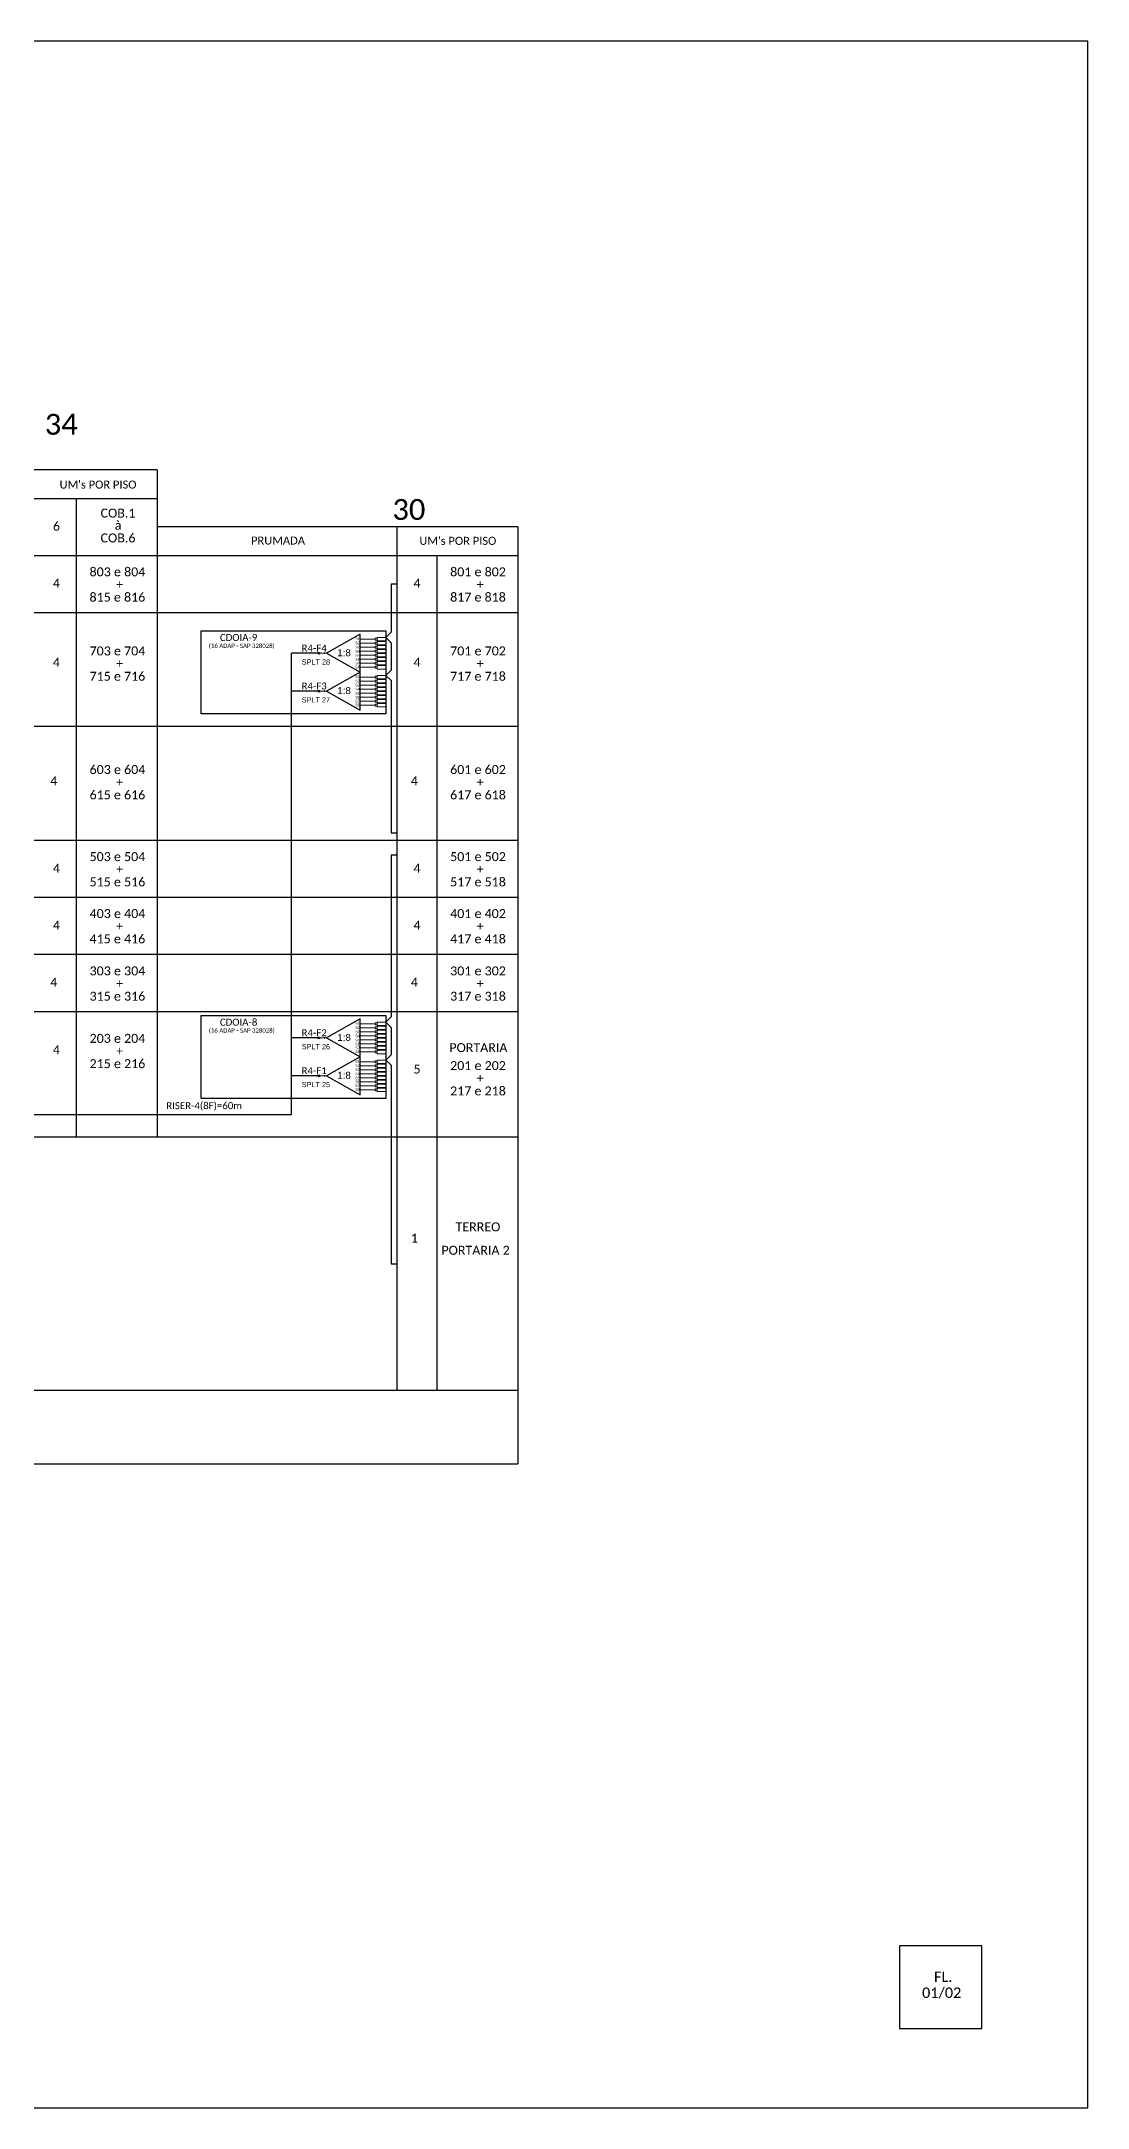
# Model space of a CAD drawing. Extents: x -4 to 1779, y 1 to 598.
# Drawn here: x 536 to 837, y 1 to 595 of the extents above; entities that cross this region are included whole.
import ezdxf
from ezdxf.enums import TextEntityAlignment as Align

# ---------------------------------------------------------------- set-up
doc = ezdxf.new("R2010")
doc.units = 0
doc.styles.add('ARIAL', font='arial.ttf')
doc.styles.add('WMF-Calibri0', font='calibri.ttf')

# ---------------------------------------------------------------- blocks, each defined once
blk = doc.blocks.new('SPLT_1-8_SC-APC')
at = {"color": 1}
blk.add_lwpolyline([(-7.37, -2.1), (-17.04, -7.55), (-7.37, -13), (-7.37, -2.1)], dxfattribs=at)
at = {"color": 3, "lineweight": 0}
for points in [[(-2.99, -3.51), (-7.37, -3.51)], [(-7.37, -4.66), (-2.99, -4.66)], [(-7.37, -5.82), (-2.99, -5.82)], [(-2.41, -3.02), (-2.41, -4)], [(-2.41, -3.02), (0, -3.02)], [(-2.41, -4), (0, -4)], [(-2.41, -4.17), (-2.41, -5.16)], [(-2.41, -4.17), (0, -4.17)], [(-2.41, -5.16), (0, -5.16)], [(-2.41, -5.32), (-2.41, -6.31)], [(-2.41, -5.32), (0, -5.32)], [(-7.37, -6.97), (-2.99, -6.97)], [(-7.37, -8.12), (-2.99, -8.12)], [(-7.37, -9.28), (-2.99, -9.28)], [(-7.37, -10.43), (-2.99, -10.43)], [(-7.37, -11.58), (-2.99, -11.58)], [(-2.41, -6.31), (0, -6.31)], [(-2.41, -6.48), (-2.41, -7.46)], [(-2.41, -6.48), (0, -6.48)], [(-2.41, -7.46), (0, -7.46)], [(-2.41, -7.63), (-2.41, -8.62)], [(-2.41, -7.63), (0, -7.63)], [(-2.41, -8.62), (0, -8.62)], [(-2.41, -8.78), (-2.41, -9.77)], [(-2.41, -8.78), (0, -8.78)], [(-2.41, -9.77), (0, -9.77)], [(-2.41, -9.94), (-2.41, -10.92)], [(-2.41, -9.94), (0, -9.94)], [(-2.41, -10.92), (0, -10.92)], [(-2.41, -11.09), (-2.41, -12.08)], [(-2.41, -11.09), (0, -11.09)], [(-2.41, -12.08), (0, -12.08)]]:
    blk.add_lwpolyline(points, dxfattribs=at)
for points in [[(-2.99, -3.22), (-2.41, -3.22), (-2.41, -3.8), (-2.99, -3.8)], [(-2.99, -4.38), (-2.41, -4.38), (-2.41, -4.95), (-2.99, -4.95)], [(-2.99, -5.53), (-2.41, -5.53), (-2.41, -6.1), (-2.99, -6.1)], [(-2.99, -6.68), (-2.41, -6.68), (-2.41, -7.26), (-2.99, -7.26)], [(-2.99, -7.84), (-2.41, -7.84), (-2.41, -8.41), (-2.99, -8.41)], [(-2.99, -8.99), (-2.41, -8.99), (-2.41, -9.56), (-2.99, -9.56)], [(-2.99, -10.14), (-2.41, -10.14), (-2.41, -10.72), (-2.99, -10.72)], [(-2.99, -11.3), (-2.41, -11.3), (-2.41, -11.87), (-2.99, -11.87)]]:
    blk.add_lwpolyline(points, close=True, dxfattribs=at)
at = {"color": 1, "lineweight": 0}
blk.add_lwpolyline([(-17.04, -7.55), (-19.26, -7.55)], dxfattribs=at)
at = {"color": 1, "style": 'ARIAL'}
for s, height, p in [('S1', 0.75, (-8.74, -3.78)), ('S2', 0.75, (-8.74, -4.97)), ('S3', 0.75, (-8.74, -6.18)), ('1:8', 2, (-13.91, -8.4)), ('S4', 0.75, (-8.74, -7.36)), ('S5', 0.75, (-8.74, -8.57)), ('S6', 0.75, (-8.74, -9.69)), ('S7', 0.75, (-8.74, -10.78)), ('S8', 0.75, (-8.74, -11.9))]:
    blk.add_text(s, height=height, dxfattribs=at).set_placement(p)
blk = doc.blocks.new('SPLITTER_')
blk.add_point((0, 0))
at = {"style": 'ARIAL', "flags": 4}
blk.add_attdef('SPLT', (0, -3.26), '', height=1.5, dxfattribs=at)

msp = doc.modelspace()

# ---------------------------------------------------------------- hatches: boundary and pattern name
h = msp.add_hatch(color=3)
h.dxf.hatch_style = 1
edge = h.paths.add_edge_path()
edge.add_arc((616.11, 419.36), 0.256, 0, 360)
h = msp.add_hatch(color=3)
h.dxf.hatch_style = 1
edge = h.paths.add_edge_path()
edge.add_arc((616.11, 408.46), 0.256, 0, 360)
h = msp.add_hatch(color=3)
h.dxf.hatch_style = 1
edge = h.paths.add_edge_path()
edge.add_arc((616.11, 308.78), 0.256, 0, 360)
h = msp.add_hatch(color=3)
h.dxf.hatch_style = 1
edge = h.paths.add_edge_path()
edge.add_arc((616.11, 297.88), 0.256, 0, 360)

# ---------------------------------------------------------------- linework, layer by layer
for p, q in [((837.17, 595.26), (-3.83, 595.26)), ((837.17, 1.26), (837.17, 595.26)), ((-3.83, 1.26), (837.17, 1.26))]:
    msp.add_line(p, q)
at = {"color": 0}
for points in [[(569.61, 472.06), (465.94, 472.06)], [(673.28, 455.69), (569.61, 455.69)]]:
    msp.add_lwpolyline(points, dxfattribs=at)
for points in [[(569.61, 472.06), (569.61, 280.33)], [(546.46, 280.33), (546.46, 463.83)], [(638.56, 455.69), (638.56, 207.52)], [(673.28, 455.69), (673.28, 186.34)], [(569.61, 447.46), (673.28, 447.46)], [(650.13, 207.52), (650.13, 447.46)], [(221.02, 431.09), (673.28, 431.09)], [(221.02, 398.35), (673.28, 398.35)], [(221.02, 365.6), (673.28, 365.6)], [(221.02, 349.23), (673.28, 349.23)], [(221.02, 332.86), (673.28, 332.86)], [(221.02, 316.38), (673.28, 316.38)], [(221.02, 280.33), (673.28, 280.33)], [(221.02, 207.52), (673.28, 207.52)], [(221.02, 186.34), (673.28, 186.34)]]:
    msp.add_lwpolyline(points)
at = {"color": 7}
for points in [[(465.94, 463.83), (569.61, 463.83)], [(465.94, 447.46), (569.61, 447.46)]]:
    msp.add_lwpolyline(points, dxfattribs=at)
at = {"color": 3}
for points in [[(638.57, 439.19), (636.92, 439.19), (636.91, 425.39), (635.34, 423.89), (636.91, 422.38), (636.91, 414.49), (635.34, 412.99), (636.91, 411.48), (636.91, 367.7), (638.56, 367.7)], [(638.57, 361.35), (636.92, 361.35), (636.91, 314.81), (635.34, 313.31), (636.91, 311.8), (636.91, 303.91), (635.34, 302.41), (636.91, 300.9), (636.91, 243.79), (638.56, 243.79)]]:
    msp.add_lwpolyline(points, dxfattribs=at)
at = {"color": 1}
for points in [[(582.24, 425.81), (635.37, 425.81), (635.37, 401.92), (582.24, 401.92)], [(582.24, 315.23), (635.37, 315.23), (635.37, 291.34), (582.24, 291.34)]]:
    msp.add_lwpolyline(points, close=True, dxfattribs=at)
at = {"color": 6}
for points in [[(425.75, 262.1), (425.75, 286.77), (608.23, 286.77), (608.23, 419.36)], [(616.08, 419.36), (608.24, 419.36)], [(616.08, 408.46), (608.24, 408.46)], [(616.08, 308.78), (608.24, 308.78)], [(616.08, 297.88), (608.24, 297.88)]]:
    msp.add_lwpolyline(points, dxfattribs=at)
at = {"color": 0}
msp.add_lwpolyline([(806.75, 47.76), (783.04, 47.76), (783.04, 24.06), (806.75, 24.06)], close=True, dxfattribs=at)
at = {"color": 3}
for centre in [(616.11, 419.36), (616.11, 408.46), (616.11, 308.78), (616.11, 297.88)]:
    msp.add_circle(centre, 0.256, dxfattribs=at)

# ---------------------------------------------------------------- block references
for p in [(635.34, 426.9), (635.34, 416.01), (635.34, 316.32), (635.34, 305.43)]:
    msp.add_blockref('SPLT_1-8_SC-APC', p, dxfattribs=at)
at = {"color": 20}
ref = msp.add_blockref('SPLITTER_', (617.73, 419.36), dxfattribs=dict(at, xscale=-1))
ref.add_attrib('SPLT', 'SPLT 28', (611.19, 416.09), dxfattribs={"height": 1.5, "style": 'ARIAL'})
ref = msp.add_blockref('SPLITTER_', (617.73, 408.46), dxfattribs=dict(xscale=-1))
ref.add_attrib('SPLT', 'SPLT 27', (611.19, 405.2), dxfattribs={"height": 1.5, "style": 'ARIAL'})
ref = msp.add_blockref('SPLITTER_', (617.73, 308.78), dxfattribs=dict(at, xscale=-1))
ref.add_attrib('SPLT', 'SPLT 26', (611.19, 305.51), dxfattribs={"height": 1.5, "style": 'ARIAL'})
ref = msp.add_blockref('SPLITTER_', (617.73, 297.88), dxfattribs=dict(xscale=-1))
ref.add_attrib('SPLT', 'SPLT 25', (611.19, 294.62), dxfattribs={"height": 1.5, "style": 'ARIAL'})

# ---------------------------------------------------------------- texts
at = {"color": 0, "style": 'WMF-Calibri0'}
for s, p in [("UM's POR PISO", (541.56, 466.69)), ('PRUMADA', (596.62, 450.61)), ("UM's POR PISO", (645.01, 450.52))]:
    msp.add_text(s, height=2.3, dxfattribs=at).set_placement(p)
at = {"color": 7, "linetype": 'Continuous', "style": 'WMF-Calibri0'}
for s, height, p in [('COB.1 ', 2.575, (553.36, 458.36)), ('à ', 2.575, (557.45, 454.87)), ('COB.6', 2.575, (553.36, 451.21)), ('803 e 804', 2.575, (550.2, 441.46)), ('+', 2.57, (557.85, 437.86)), ('801 e 802', 2.575, (653.87, 441.46)), ('+', 2.57, (661.52, 437.86)), ('815 e 816', 2.575, (550.19, 434.19)), ('817 e 818', 2.575, (653.86, 434.19)), ('703 e 704', 2.575, (550.2, 418.73)), ('+', 2.57, (557.85, 415.12)), ('701 e 702', 2.575, (653.87, 418.73)), ('+', 2.57, (661.52, 415.12)), ('715 e 716', 2.575, (550.19, 411.45)), ('717 e 718', 2.575, (653.86, 411.45)), ('603 e 604', 2.575, (550.2, 384.63)), ('601 e 602', 2.575, (653.87, 384.63)), ('+', 2.57, (557.85, 381.02)), ('+', 2.57, (661.52, 381.02)), ('615 e 616', 2.575, (550.19, 377.35)), ('617 e 618', 2.575, (653.86, 377.35)), ('503 e 504', 2.575, (550.2, 359.6)), ('+', 2.57, (557.85, 356)), ('501 e 502', 2.575, (653.87, 359.6)), ('+', 2.57, (661.52, 356)), ('515 e 516', 2.575, (550.19, 352.33)), ('517 e 518', 2.575, (653.86, 352.33)), ('403 e 404', 2.575, (550.2, 343.23)), ('401 e 402', 2.575, (653.87, 343.23)), ('415 e 416', 2.575, (550.19, 335.95)), ('+', 2.57, (557.85, 339.62)), ('417 e 418', 2.575, (653.86, 335.95)), ('+', 2.57, (661.52, 339.62)), ('303 e 304', 2.575, (550.2, 326.75)), ('301 e 302', 2.575, (653.87, 326.75)), ('315 e 316', 2.575, (550.19, 319.47)), ('+', 2.57, (557.85, 323.14)), ('317 e 318', 2.575, (653.86, 319.47)), ('+', 2.57, (661.52, 323.14)), ('203 e 204', 2.575, (550.2, 307.36)), ('+', 2.57, (557.85, 303.76)), ('PORTARIA ', 2.575, (653.64, 304.69)), ('215 e 216', 2.575, (550.19, 300.09)), ('201 e 202', 2.575, (653.87, 299.53)), ('+', 2.57, (661.52, 295.92)), ('217 e 218', 2.575, (653.86, 292.25)), ('TERREO', 2.575, (655.41, 253.18)), ('PORTARIA 2', 2.575, (651.36, 246.44))]:
    msp.add_text(s, height=height, dxfattribs=at).set_placement(p)
at = {"color": 1, "style": 'WMF-Calibri0'}
for p in [(593.95, 420.87), (593.95, 310.29)]:
    msp.add_text('(16 ADAP - SAP 328028)', height=1.25, dxfattribs=at).set_placement(p, align=Align.CENTER)
for s, p in [('CDOIA-9', (587.65, 422.88)), ('CDOIA-8', (587.65, 312.3))]:
    msp.add_text(s, height=2, dxfattribs=at).set_placement(p)
at = {"color": 6, "style": 'WMF-Calibri0'}
for s, p in [('R4-F4', (611.15, 419.83)), ('R4-F3', (611.15, 408.94)), ('R4-F2', (611.15, 309.25)), ('R4-F1', (611.15, 298.36)), ('RISER-4(8F)=60m', (572.25, 288.3))]:
    msp.add_text(s, height=2, dxfattribs=at).set_placement(p)
at = {"style": 'WMF-Calibri0'}
for s, p in [('01/02', (789.55, 32.81)), ('FL.', (792.97, 37.39))]:
    msp.add_text(s, height=3, dxfattribs=at).set_placement(p)
at = {"color": 7, "linetype": 'Continuous', "style": 'WMF-Calibri0', "flags": 4}
for tag, height, p in [('34', 5.999, (542.05, 485.18)), ('30', 5.999, (642.01, 460.68)), ('6', 2.575, (540.67, 455.87)), ('4', 2.575, (540.67, 439.5)), ('4', 2.575, (644.34, 439.5)), ('4', 2.575, (540.67, 416.76)), ('4', 2.575, (644.34, 416.76)), ('4', 2.575, (539.91, 382.67)), ('4', 2.575, (643.58, 382.67)), ('4', 2.575, (540.67, 357.53)), ('4', 2.575, (644.34, 357.53)), ('4', 2.575, (540.67, 341.16)), ('4', 2.575, (644.34, 341.16)), ('4', 2.575, (539.91, 324.79)), ('4', 2.575, (643.58, 324.79)), ('4', 2.575, (540.67, 305.39)), ('5', 2.575, (644.34, 299.83)), ('1', 2.575, (643.58, 251.25))]:
    msp.add_attdef(tag, text='XX', height=height, dxfattribs=at).set_placement(p, align=Align.MIDDLE_CENTER)

doc.saveas('drawing.dxf')
